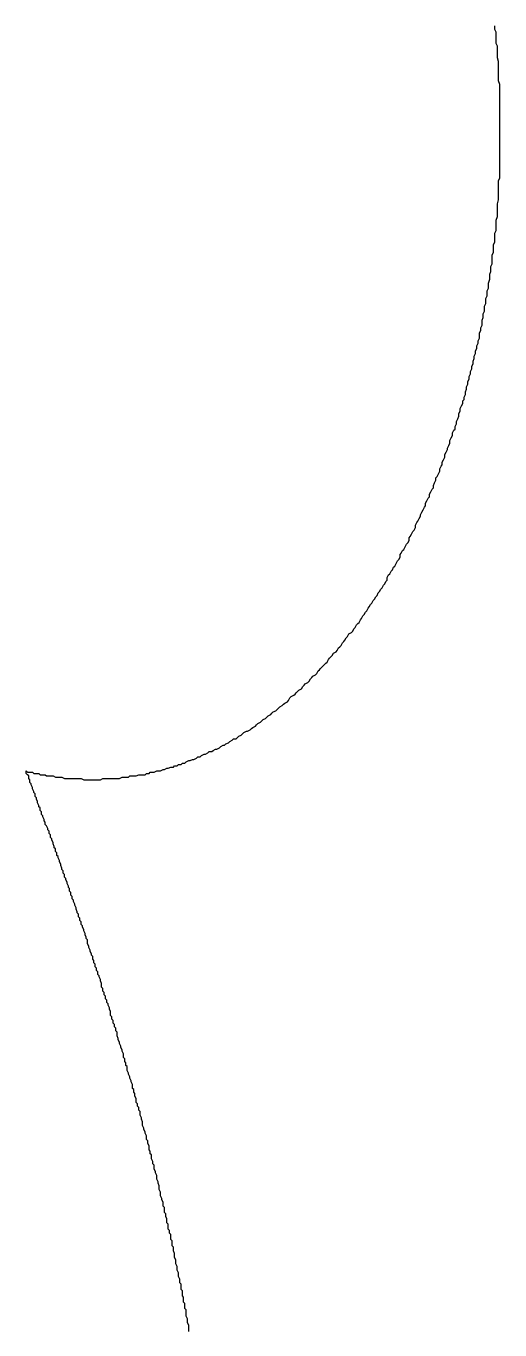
# Model space of a CAD drawing. Header units: millimetres. Extents: x 111 to 2999, y 81 to 1941.
# Drawn here: x 1064.14 to 1067.84, y 1364.15 to 1374.33 of the extents above; entities that cross this region are included whole.
import ezdxf

# ---------------------------------------------------------------- set-up
doc = ezdxf.new("R2010")
doc.units = ezdxf.units.MM

msp = doc.modelspace()

# ---------------------------------------------------------------- linework, layer by layer
msp.add_polyline3d([(1065.41, 1364.133, 0), (1065.41, 1364.153, 0), (1065.41, 1364.173, 0), (1065.41, 1364.183, 0), (1065.4, 1364.203, 0), (1065.4, 1364.223, 0), (1065.4, 1364.233, 0), (1065.39, 1364.253, 0), (1065.39, 1364.263, 0), (1065.39, 1364.283, 0), (1065.39, 1364.303, 0), (1065.38, 1364.313, 0), (1065.38, 1364.333, 0), (1065.38, 1364.353, 0), (1065.37, 1364.363, 0), (1065.37, 1364.383, 0), (1065.37, 1364.403, 0), (1065.36, 1364.413, 0), (1065.36, 1364.433, 0), (1065.36, 1364.453, 0), (1065.35, 1364.463, 0), (1065.35, 1364.483, 0), (1065.35, 1364.503, 0), (1065.34, 1364.513, 0), (1065.34, 1364.533, 0), (1065.34, 1364.543, 0), (1065.33, 1364.563, 0), (1065.33, 1364.583, 0), (1065.33, 1364.593, 0), (1065.32, 1364.613, 0), (1065.32, 1364.633, 0), (1065.32, 1364.643, 0), (1065.31, 1364.663, 0), (1065.31, 1364.673, 0), (1065.31, 1364.693, 0), (1065.3, 1364.713, 0), (1065.3, 1364.723, 0), (1065.3, 1364.743, 0), (1065.29, 1364.763, 0), (1065.29, 1364.773, 0), (1065.29, 1364.793, 0), (1065.28, 1364.803, 0), (1065.28, 1364.823, 0), (1065.28, 1364.843, 0), (1065.27, 1364.853, 0), (1065.27, 1364.873, 0), (1065.27, 1364.893, 0), (1065.26, 1364.903, 0), (1065.26, 1364.923, 0), (1065.25, 1364.933, 0), (1065.25, 1364.953, 0), (1065.25, 1364.973, 0), (1065.24, 1364.983, 0), (1065.24, 1365.003, 0), (1065.24, 1365.013, 0), (1065.23, 1365.033, 0), (1065.23, 1365.053, 0), (1065.22, 1365.063, 0), (1065.22, 1365.083, 0), (1065.22, 1365.103, 0), (1065.21, 1365.113, 0), (1065.21, 1365.133, 0), (1065.21, 1365.143, 0), (1065.2, 1365.163, 0), (1065.2, 1365.173, 0), (1065.19, 1365.193, 0), (1065.19, 1365.213, 0), (1065.19, 1365.223, 0), (1065.18, 1365.243, 0), (1065.18, 1365.253, 0), (1065.18, 1365.273, 0), (1065.17, 1365.293, 0), (1065.17, 1365.303, 0), (1065.16, 1365.323, 0), (1065.16, 1365.333, 0), (1065.16, 1365.353, 0), (1065.15, 1365.373, 0), (1065.15, 1365.383, 0), (1065.14, 1365.403, 0), (1065.14, 1365.413, 0), (1065.14, 1365.433, 0), (1065.13, 1365.443, 0), (1065.13, 1365.463, 0), (1065.12, 1365.483, 0), (1065.12, 1365.493, 0), (1065.12, 1365.513, 0), (1065.11, 1365.523, 0), (1065.11, 1365.543, 0), (1065.1, 1365.553, 0), (1065.1, 1365.573, 0), (1065.1, 1365.583, 0), (1065.09, 1365.603, 0), (1065.09, 1365.623, 0), (1065.08, 1365.633, 0), (1065.08, 1365.653, 0), (1065.08, 1365.663, 0), (1065.07, 1365.683, 0), (1065.07, 1365.693, 0), (1065.06, 1365.713, 0), (1065.06, 1365.723, 0), (1065.05, 1365.743, 0), (1065.05, 1365.763, 0), (1065.05, 1365.773, 0), (1065.04, 1365.793, 0), (1065.04, 1365.803, 0), (1065.03, 1365.823, 0), (1065.03, 1365.833, 0), (1065.03, 1365.853, 0), (1065.02, 1365.863, 0), (1065.02, 1365.883, 0), (1065.01, 1365.893, 0), (1065.01, 1365.913, 0), (1065, 1365.923, 0), (1065, 1365.943, 0), (1065, 1365.953, 0), (1064.99, 1365.973, 0), (1064.99, 1365.993, 0), (1064.98, 1366.003, 0), (1064.98, 1366.023, 0), (1064.97, 1366.033, 0), (1064.97, 1366.053, 0), (1064.97, 1366.063, 0), (1064.96, 1366.083, 0), (1064.96, 1366.093, 0), (1064.95, 1366.113, 0), (1064.95, 1366.123, 0), (1064.94, 1366.143, 0), (1064.94, 1366.153, 0), (1064.93, 1366.173, 0), (1064.93, 1366.183, 0), (1064.93, 1366.203, 0), (1064.92, 1366.213, 0), (1064.92, 1366.233, 0), (1064.91, 1366.243, 0), (1064.91, 1366.263, 0), (1064.9, 1366.273, 0), (1064.9, 1366.293, 0), (1064.9, 1366.303, 0), (1064.89, 1366.323, 0), (1064.89, 1366.333, 0), (1064.88, 1366.353, 0), (1064.88, 1366.363, 0), (1064.87, 1366.383, 0), (1064.87, 1366.393, 0), (1064.86, 1366.413, 0), (1064.86, 1366.423, 0), (1064.85, 1366.443, 0), (1064.85, 1366.453, 0), (1064.85, 1366.473, 0), (1064.84, 1366.483, 0), (1064.84, 1366.503, 0), (1064.83, 1366.513, 0), (1064.83, 1366.533, 0), (1064.82, 1366.543, 0), (1064.82, 1366.563, 0), (1064.81, 1366.573, 0), (1064.81, 1366.593, 0), (1064.8, 1366.603, 0), (1064.8, 1366.623, 0), (1064.8, 1366.633, 0), (1064.79, 1366.653, 0), (1064.79, 1366.663, 0), (1064.78, 1366.683, 0), (1064.78, 1366.693, 0), (1064.77, 1366.703, 0), (1064.77, 1366.723, 0), (1064.76, 1366.733, 0), (1064.76, 1366.753, 0), (1064.75, 1366.763, 0), (1064.75, 1366.783, 0), (1064.74, 1366.793, 0), (1064.74, 1366.813, 0), (1064.73, 1366.823, 0), (1064.73, 1366.843, 0), (1064.73, 1366.853, 0), (1064.72, 1366.873, 0), (1064.72, 1366.883, 0), (1064.71, 1366.903, 0), (1064.71, 1366.913, 0), (1064.7, 1366.923, 0), (1064.7, 1366.943, 0), (1064.69, 1366.953, 0), (1064.69, 1366.973, 0), (1064.68, 1366.983, 0), (1064.68, 1367.003, 0), (1064.67, 1367.013, 0), (1064.67, 1367.033, 0), (1064.66, 1367.043, 0), (1064.66, 1367.063, 0), (1064.65, 1367.073, 0), (1064.65, 1367.083, 0), (1064.64, 1367.103, 0), (1064.64, 1367.113, 0), (1064.63, 1367.133, 0), (1064.63, 1367.143, 0), (1064.62, 1367.163, 0), (1064.62, 1367.173, 0), (1064.62, 1367.193, 0), (1064.61, 1367.203, 0), (1064.61, 1367.213, 0), (1064.6, 1367.233, 0), (1064.6, 1367.243, 0), (1064.59, 1367.263, 0), (1064.59, 1367.273, 0), (1064.58, 1367.293, 0), (1064.58, 1367.303, 0), (1064.57, 1367.313, 0), (1064.57, 1367.333, 0), (1064.56, 1367.343, 0), (1064.56, 1367.363, 0), (1064.55, 1367.373, 0), (1064.55, 1367.393, 0), (1064.54, 1367.403, 0), (1064.54, 1367.413, 0), (1064.53, 1367.433, 0), (1064.53, 1367.443, 0), (1064.52, 1367.463, 0), (1064.52, 1367.473, 0), (1064.51, 1367.493, 0), (1064.51, 1367.503, 0), (1064.5, 1367.513, 0), (1064.5, 1367.533, 0), (1064.49, 1367.543, 0), (1064.49, 1367.563, 0), (1064.48, 1367.573, 0), (1064.48, 1367.593, 0), (1064.47, 1367.603, 0), (1064.47, 1367.613, 0), (1064.46, 1367.633, 0), (1064.46, 1367.643, 0), (1064.45, 1367.663, 0), (1064.45, 1367.673, 0), (1064.44, 1367.683, 0), (1064.44, 1367.703, 0), (1064.43, 1367.713, 0), (1064.43, 1367.733, 0), (1064.42, 1367.743, 0), (1064.42, 1367.753, 0), (1064.41, 1367.773, 0), (1064.41, 1367.783, 0), (1064.4, 1367.803, 0), (1064.4, 1367.813, 0), (1064.39, 1367.833, 0), (1064.39, 1367.843, 0), (1064.38, 1367.853, 0), (1064.38, 1367.873, 0), (1064.37, 1367.883, 0), (1064.37, 1367.903, 0), (1064.36, 1367.913, 0), (1064.36, 1367.923, 0), (1064.35, 1367.943, 0), (1064.35, 1367.953, 0), (1064.34, 1367.973, 0), (1064.34, 1367.983, 0), (1064.33, 1367.993, 0), (1064.33, 1368.013, 0), (1064.32, 1368.023, 0), (1064.32, 1368.043, 0), (1064.31, 1368.053, 0), (1064.31, 1368.063, 0), (1064.3, 1368.083, 0), (1064.29, 1368.093, 0), (1064.29, 1368.113, 0), (1064.28, 1368.123, 0), (1064.28, 1368.133, 0), (1064.27, 1368.153, 0), (1064.27, 1368.163, 0), (1064.26, 1368.173, 0), (1064.26, 1368.193, 0), (1064.25, 1368.203, 0), (1064.25, 1368.223, 0), (1064.24, 1368.233, 0), (1064.24, 1368.243, 0), (1064.23, 1368.263, 0), (1064.23, 1368.273, 0), (1064.22, 1368.293, 0), (1064.22, 1368.303, 0), (1064.21, 1368.313, 0), (1064.21, 1368.333, 0), (1064.2, 1368.343, 0), (1064.2, 1368.353, 0), (1064.19, 1368.373, 0), (1064.19, 1368.383, 0), (1064.18, 1368.403, 0), (1064.18, 1368.413, 0), (1064.17, 1368.423, 0), (1064.17, 1368.443, 0), (1064.16, 1368.453, 0), (1064.16, 1368.473, 0), (1064.15, 1368.483, 0), (1064.14, 1368.493, 0), (1064.14, 1368.513, 0), (1064.15, 1368.503, 0), (1064.17, 1368.503, 0), (1064.19, 1368.503, 0), (1064.2, 1368.493, 0), (1064.22, 1368.493, 0), (1064.24, 1368.493, 0), (1064.25, 1368.483, 0), (1064.27, 1368.483, 0), (1064.29, 1368.483, 0), (1064.3, 1368.473, 0), (1064.32, 1368.473, 0), (1064.34, 1368.473, 0), (1064.35, 1368.473, 0), (1064.37, 1368.463, 0), (1064.39, 1368.463, 0), (1064.41, 1368.463, 0), (1064.42, 1368.463, 0), (1064.44, 1368.453, 0), (1064.46, 1368.453, 0), (1064.47, 1368.453, 0), (1064.49, 1368.453, 0), (1064.51, 1368.453, 0), (1064.52, 1368.453, 0), (1064.54, 1368.453, 0), (1064.56, 1368.453, 0), (1064.57, 1368.453, 0), (1064.59, 1368.443, 0), (1064.61, 1368.443, 0), (1064.62, 1368.443, 0), (1064.64, 1368.443, 0), (1064.66, 1368.443, 0), (1064.67, 1368.443, 0), (1064.69, 1368.443, 0), (1064.71, 1368.443, 0), (1064.72, 1368.443, 0), (1064.74, 1368.453, 0), (1064.76, 1368.453, 0), (1064.77, 1368.453, 0), (1064.79, 1368.453, 0), (1064.8, 1368.453, 0), (1064.82, 1368.453, 0), (1064.84, 1368.453, 0), (1064.85, 1368.453, 0), (1064.87, 1368.453, 0), (1064.89, 1368.463, 0), (1064.9, 1368.463, 0), (1064.92, 1368.463, 0), (1064.94, 1368.463, 0), (1064.95, 1368.473, 0), (1064.97, 1368.473, 0), (1064.98, 1368.473, 0), (1065, 1368.473, 0), (1065.02, 1368.483, 0), (1065.03, 1368.483, 0), (1065.05, 1368.483, 0), (1065.07, 1368.483, 0), (1065.08, 1368.493, 0), (1065.1, 1368.493, 0), (1065.11, 1368.503, 0), (1065.13, 1368.503, 0), (1065.14, 1368.503, 0), (1065.16, 1368.513, 0), (1065.18, 1368.513, 0), (1065.19, 1368.513, 0), (1065.21, 1368.523, 0), (1065.22, 1368.523, 0), (1065.24, 1368.533, 0), (1065.25, 1368.533, 0), (1065.27, 1368.543, 0), (1065.29, 1368.543, 0), (1065.3, 1368.553, 0), (1065.32, 1368.553, 0), (1065.33, 1368.563, 0), (1065.35, 1368.563, 0), (1065.36, 1368.573, 0), (1065.38, 1368.573, 0), (1065.39, 1368.583, 0), (1065.41, 1368.593, 0), (1065.42, 1368.593, 0), (1065.44, 1368.603, 0), (1065.45, 1368.603, 0), (1065.47, 1368.613, 0), (1065.48, 1368.623, 0), (1065.5, 1368.623, 0), (1065.51, 1368.633, 0), (1065.53, 1368.643, 0), (1065.54, 1368.643, 0), (1065.56, 1368.653, 0), (1065.57, 1368.663, 0), (1065.59, 1368.663, 0), (1065.6, 1368.673, 0), (1065.62, 1368.683, 0), (1065.63, 1368.683, 0), (1065.65, 1368.693, 0), (1065.66, 1368.703, 0), (1065.68, 1368.713, 0), (1065.69, 1368.713, 0), (1065.7, 1368.723, 0), (1065.72, 1368.733, 0), (1065.73, 1368.743, 0), (1065.75, 1368.753, 0), (1065.76, 1368.763, 0), (1065.78, 1368.763, 0), (1065.79, 1368.773, 0), (1065.8, 1368.783, 0), (1065.82, 1368.793, 0), (1065.83, 1368.803, 0), (1065.84, 1368.813, 0), (1065.86, 1368.823, 0), (1065.87, 1368.823, 0), (1065.89, 1368.833, 0), (1065.9, 1368.843, 0), (1065.91, 1368.853, 0), (1065.93, 1368.863, 0), (1065.94, 1368.873, 0), (1065.95, 1368.883, 0), (1065.97, 1368.893, 0), (1065.98, 1368.903, 0), (1065.99, 1368.913, 0), (1066.01, 1368.923, 0), (1066.02, 1368.933, 0), (1066.03, 1368.943, 0), (1066.05, 1368.953, 0), (1066.06, 1368.963, 0), (1066.07, 1368.973, 0), (1066.09, 1368.983, 0), (1066.1, 1368.993, 0), (1066.11, 1369.003, 0), (1066.12, 1369.013, 0), (1066.14, 1369.023, 0), (1066.15, 1369.033, 0), (1066.16, 1369.043, 0), (1066.18, 1369.053, 0), (1066.19, 1369.063, 0), (1066.2, 1369.083, 0), (1066.21, 1369.093, 0), (1066.23, 1369.103, 0), (1066.24, 1369.113, 0), (1066.25, 1369.123, 0), (1066.26, 1369.133, 0), (1066.27, 1369.143, 0), (1066.29, 1369.153, 0), (1066.3, 1369.173, 0), (1066.31, 1369.183, 0), (1066.32, 1369.193, 0), (1066.34, 1369.203, 0), (1066.35, 1369.213, 0), (1066.36, 1369.233, 0), (1066.37, 1369.243, 0), (1066.38, 1369.253, 0), (1066.4, 1369.263, 0), (1066.41, 1369.273, 0), (1066.42, 1369.293, 0), (1066.43, 1369.303, 0), (1066.44, 1369.313, 0), (1066.45, 1369.323, 0), (1066.47, 1369.343, 0), (1066.48, 1369.353, 0), (1066.49, 1369.363, 0), (1066.5, 1369.383, 0), (1066.51, 1369.393, 0), (1066.52, 1369.403, 0), (1066.53, 1369.413, 0), (1066.54, 1369.433, 0), (1066.56, 1369.443, 0), (1066.57, 1369.453, 0), (1066.58, 1369.473, 0), (1066.59, 1369.483, 0), (1066.6, 1369.493, 0), (1066.61, 1369.513, 0), (1066.62, 1369.523, 0), (1066.63, 1369.533, 0), (1066.64, 1369.553, 0), (1066.65, 1369.563, 0), (1066.66, 1369.583, 0), (1066.68, 1369.593, 0), (1066.69, 1369.603, 0), (1066.7, 1369.623, 0), (1066.71, 1369.633, 0), (1066.72, 1369.653, 0), (1066.73, 1369.663, 0), (1066.74, 1369.673, 0), (1066.75, 1369.693, 0), (1066.76, 1369.703, 0), (1066.77, 1369.723, 0), (1066.78, 1369.733, 0), (1066.79, 1369.753, 0), (1066.8, 1369.763, 0), (1066.81, 1369.783, 0), (1066.82, 1369.793, 0), (1066.83, 1369.813, 0), (1066.84, 1369.823, 0), (1066.85, 1369.843, 0), (1066.86, 1369.853, 0), (1066.87, 1369.873, 0), (1066.88, 1369.883, 0), (1066.89, 1369.903, 0), (1066.9, 1369.913, 0), (1066.91, 1369.933, 0), (1066.92, 1369.943, 0), (1066.93, 1369.963, 0), (1066.94, 1369.973, 0), (1066.95, 1369.993, 0), (1066.96, 1370.003, 0), (1066.96, 1370.023, 0), (1066.97, 1370.043, 0), (1066.98, 1370.053, 0), (1066.99, 1370.073, 0), (1067, 1370.083, 0), (1067.01, 1370.103, 0), (1067.02, 1370.113, 0), (1067.03, 1370.133, 0), (1067.04, 1370.153, 0), (1067.05, 1370.163, 0), (1067.06, 1370.183, 0), (1067.06, 1370.203, 0), (1067.07, 1370.213, 0), (1067.08, 1370.233, 0), (1067.09, 1370.243, 0), (1067.1, 1370.263, 0), (1067.11, 1370.283, 0), (1067.12, 1370.293, 0), (1067.13, 1370.313, 0), (1067.13, 1370.333, 0), (1067.14, 1370.343, 0), (1067.15, 1370.363, 0), (1067.16, 1370.383, 0), (1067.17, 1370.393, 0), (1067.18, 1370.413, 0), (1067.18, 1370.433, 0), (1067.19, 1370.453, 0), (1067.2, 1370.463, 0), (1067.21, 1370.483, 0), (1067.22, 1370.503, 0), (1067.22, 1370.513, 0), (1067.23, 1370.533, 0), (1067.24, 1370.553, 0), (1067.25, 1370.573, 0), (1067.26, 1370.583, 0), (1067.26, 1370.603, 0), (1067.27, 1370.623, 0), (1067.28, 1370.643, 0), (1067.29, 1370.653, 0), (1067.29, 1370.673, 0), (1067.3, 1370.693, 0), (1067.31, 1370.713, 0), (1067.32, 1370.723, 0), (1067.32, 1370.743, 0), (1067.33, 1370.763, 0), (1067.34, 1370.783, 0), (1067.34, 1370.803, 0), (1067.35, 1370.813, 0), (1067.36, 1370.833, 0), (1067.37, 1370.853, 0), (1067.37, 1370.873, 0), (1067.38, 1370.893, 0), (1067.39, 1370.903, 0), (1067.39, 1370.923, 0), (1067.4, 1370.943, 0), (1067.41, 1370.963, 0), (1067.41, 1370.983, 0), (1067.42, 1371.003, 0), (1067.43, 1371.023, 0), (1067.43, 1371.033, 0), (1067.44, 1371.053, 0), (1067.45, 1371.073, 0), (1067.45, 1371.093, 0), (1067.46, 1371.113, 0), (1067.47, 1371.133, 0), (1067.47, 1371.153, 0), (1067.48, 1371.173, 0), (1067.49, 1371.183, 0), (1067.49, 1371.203, 0), (1067.5, 1371.223, 0), (1067.5, 1371.243, 0), (1067.51, 1371.263, 0), (1067.52, 1371.283, 0), (1067.52, 1371.303, 0), (1067.53, 1371.323, 0), (1067.53, 1371.343, 0), (1067.54, 1371.363, 0), (1067.55, 1371.383, 0), (1067.55, 1371.403, 0), (1067.56, 1371.413, 0), (1067.56, 1371.433, 0), (1067.57, 1371.453, 0), (1067.57, 1371.473, 0), (1067.58, 1371.493, 0), (1067.58, 1371.513, 0), (1067.59, 1371.533, 0), (1067.59, 1371.553, 0), (1067.6, 1371.573, 0), (1067.6, 1371.593, 0), (1067.61, 1371.613, 0), (1067.61, 1371.633, 0), (1067.62, 1371.653, 0), (1067.62, 1371.673, 0), (1067.63, 1371.693, 0), (1067.63, 1371.713, 0), (1067.64, 1371.733, 0), (1067.64, 1371.753, 0), (1067.65, 1371.773, 0), (1067.65, 1371.793, 0), (1067.66, 1371.813, 0), (1067.66, 1371.833, 0), (1067.67, 1371.853, 0), (1067.67, 1371.873, 0), (1067.68, 1371.893, 0), (1067.68, 1371.913, 0), (1067.68, 1371.933, 0), (1067.69, 1371.953, 0), (1067.69, 1371.973, 0), (1067.7, 1371.993, 0), (1067.7, 1372.013, 0), (1067.7, 1372.033, 0), (1067.71, 1372.053, 0), (1067.71, 1372.083, 0), (1067.72, 1372.103, 0), (1067.72, 1372.123, 0), (1067.72, 1372.143, 0), (1067.73, 1372.163, 0), (1067.73, 1372.183, 0), (1067.73, 1372.203, 0), (1067.74, 1372.223, 0), (1067.74, 1372.243, 0), (1067.74, 1372.263, 0), (1067.75, 1372.283, 0), (1067.75, 1372.303, 0), (1067.75, 1372.323, 0), (1067.76, 1372.353, 0), (1067.76, 1372.373, 0), (1067.76, 1372.393, 0), (1067.77, 1372.413, 0), (1067.77, 1372.433, 0), (1067.77, 1372.453, 0), (1067.78, 1372.473, 0), (1067.78, 1372.493, 0), (1067.78, 1372.513, 0), (1067.78, 1372.543, 0), (1067.79, 1372.563, 0), (1067.79, 1372.583, 0), (1067.79, 1372.603, 0), (1067.79, 1372.623, 0), (1067.8, 1372.643, 0), (1067.8, 1372.663, 0), (1067.8, 1372.693, 0), (1067.8, 1372.713, 0), (1067.81, 1372.733, 0), (1067.81, 1372.753, 0), (1067.81, 1372.773, 0), (1067.81, 1372.793, 0), (1067.81, 1372.813, 0), (1067.82, 1372.843, 0), (1067.82, 1372.863, 0), (1067.82, 1372.883, 0), (1067.82, 1372.903, 0), (1067.82, 1372.923, 0), (1067.82, 1372.943, 0), (1067.83, 1372.973, 0), (1067.83, 1372.993, 0), (1067.83, 1373.013, 0), (1067.83, 1373.033, 0), (1067.83, 1373.053, 0), (1067.83, 1373.073, 0), (1067.83, 1373.103, 0), (1067.83, 1373.123, 0), (1067.84, 1373.143, 0), (1067.84, 1373.163, 0), (1067.84, 1373.183, 0), (1067.84, 1373.213, 0), (1067.84, 1373.233, 0), (1067.84, 1373.253, 0), (1067.84, 1373.273, 0), (1067.84, 1373.293, 0), (1067.84, 1373.323, 0), (1067.84, 1373.343, 0), (1067.84, 1373.363, 0), (1067.84, 1373.383, 0), (1067.84, 1373.413, 0), (1067.84, 1373.433, 0), (1067.84, 1373.453, 0), (1067.84, 1373.473, 0), (1067.84, 1373.493, 0), (1067.84, 1373.523, 0), (1067.84, 1373.543, 0), (1067.84, 1373.563, 0), (1067.84, 1373.583, 0), (1067.84, 1373.613, 0), (1067.84, 1373.633, 0), (1067.84, 1373.653, 0), (1067.84, 1373.673, 0), (1067.84, 1373.693, 0), (1067.84, 1373.723, 0), (1067.84, 1373.743, 0), (1067.84, 1373.763, 0), (1067.84, 1373.783, 0), (1067.84, 1373.813, 0), (1067.84, 1373.833, 0), (1067.84, 1373.853, 0), (1067.84, 1373.873, 0), (1067.83, 1373.903, 0), (1067.83, 1373.923, 0), (1067.83, 1373.943, 0), (1067.83, 1373.963, 0), (1067.83, 1373.993, 0), (1067.83, 1374.013, 0), (1067.83, 1374.033, 0), (1067.83, 1374.053, 0), (1067.82, 1374.083, 0), (1067.82, 1374.103, 0), (1067.82, 1374.123, 0), (1067.82, 1374.143, 0), (1067.82, 1374.173, 0), (1067.81, 1374.193, 0), (1067.81, 1374.213, 0), (1067.81, 1374.243, 0), (1067.81, 1374.263, 0), (1067.81, 1374.283, 0), (1067.8, 1374.303, 0), (1067.8, 1374.333, 0)])

doc.saveas('drawing.dxf')
